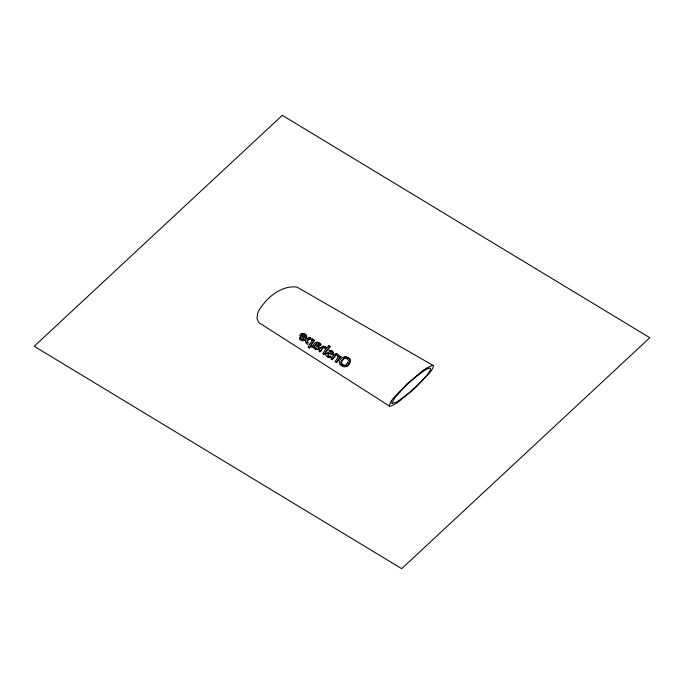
<?xml version="1.0" encoding="UTF-8"?>
<svg xmlns="http://www.w3.org/2000/svg" width="684" height="684" viewBox="0 0 684 684"><rect width="100%" height="100%" fill="white"/><g stroke="black" fill="none" stroke-linecap="round" stroke-linejoin="round"><path stroke-width="1.03" d="M319.223 347.549L319.223 347.498A5.506 4.155 -8 0 0 317.641 345.01M339.461 361.537L339.863 360.485M331.637 350.644L329.261 350.302L329.141 351.448A2.753 2.078 -8 0 1 330.295 351.627M305.825 340.47L305.791 340.581A4.694 3.548 -8 0 0 305.697 340.906M304.585 337.554L301.003 335.536L301.824 335.322L304.713 337.135M309.288 347.976L310.143 346.232A54.874 41.416 -8 0 1 313.93 340.495L314.649 340.35A50.667 38.236 -8 0 0 310.562 346.702L309.288 347.976L308.116 347.233L309.245 344.967M347.823 362.503L347.121 363.572M312.639 346.095L311.519 346.882L312.195 347.284M308.082 340.435L308.433 339.905A2.881 2.172 -8 0 1 309.399 339.059M307.253 340.683L307.629 340.11M320.916 347.498C317.179 351.55 319.608 353.414 322.07 348.318M318.111 348.84L318.205 348.669A2.574 1.941 -8 0 0 318.334 348.344A3.129 2.36 -8 0 0 318.393 347.951L318.402 347.805A5.489 4.147 -8 0 0 316.76 345.163M309.672 344.214L311.878 340.863M306.21 338.896L306.483 338.383A5.481 4.138 -8 0 0 306.783 336.938L306.688 336.272M349.712 363.503L348.66 364.854A5.369 4.053 -8 0 1 347.181 365.974M349.011 363.743L348.524 364.435M333.305 355.261C329.141 360.169 332.099 360.613 334.69 355.928A2.214 1.667 -8 0 1 335.357 355.441M314.17 346.762L314.999 345.121L315.418 345.292M314.118 346.489L315.504 345.334M341.47 360.938L342.846 359.331A4.549 3.437 -8 0 1 343.496 358.861L343.633 358.784A2.856 2.155 -8 0 1 346.694 358.587M342.248 360.639L342.607 360.126M312.793 345.942L314.375 343.556M306.124 339.025L305.774 339.495A2.625 1.975 -8 0 1 304.671 340.273L303.747 340.581A1.898 1.436 -8 0 1 303.465 340.666M391.248 401.055L389.128 405.603A1.094 0.829 -8 0 0 389.418 406.099L391.351 405.945L394.565 404.364A56.575 42.699 -8 0 0 398.858 401.542L415.017 388.179L429.398 373.096A62.68 47.307 -8 0 0 431.023 370.967A44.007 33.217 -8 0 0 431.689 370.01L433.314 366.966L433.186 365.504L298.027 287.69A7.601 5.737 -8 0 0 296.505 287.032C280.893 285.348 266.606 297.728 258.997 310.382A32.772 24.735 -8 0 0 257.654 313.58L256.979 318.359L258.492 322.155A7.575 5.72 -8 0 0 259.74 323.207L389.495 406.125M340.299 359.767L341.145 358.767A5.335 4.027 -8 0 1 343.847 357.142M325.456 349.661L323.447 352.559A49.222 37.15 -8 0 0 322.677 353.816L323.891 354.577L324.763 354.192M312.357 340.222L313.46 339.615L314.649 340.35M315.469 344.428L316.367 344.069M337.99 357.467L335.083 361.622L336.331 362.4L337.186 361.99A60.106 45.366 -8 0 1 339.674 358.433L341.025 356.715L340.162 356.184L338.845 356.672M322.839 348.105L320.582 351.567L319.71 351.944M324.729 354.184A64.578 48.735 -8 0 1 330.483 346.531L328.577 345.796L326.063 348.772A2.548 1.924 -8 0 0 325.952 348.284A4.42 3.334 -8 0 0 325.225 347.275L325.114 347.173M342.633 360.083L343.556 359.117A3.762 2.839 -8 0 1 344.847 358.356M341.025 356.715L339.187 358.331A63.398 47.846 -8 0 0 336.323 362.4M348.43 364.555L347.908 365.153A6.652 5.019 -8 0 1 347.147 365.837L346.856 366.034A4.301 3.249 -8 0 1 346.164 366.419M347.019 363.7L346.685 364.085M335.203 355.937L332.039 359.698M314.546 343.351L314.965 342.958A2.197 1.659 -8 0 1 316.008 342.428L316.718 342.299M333.441 355.107L333.843 354.731A2.479 1.872 -8 0 1 334.895 354.167A2.172 1.642 -8 0 1 336.34 354.244L336.682 354.372M335.331 355.791L335.442 355.68A2.668 2.018 -8 0 1 335.784 355.398M346.455 364.333L345.873 364.828A3.984 3.001 -8 0 1 345.283 365.205L345.249 365.222A2.317 1.753 -8 0 1 343.513 364.931M415.487 387.084L416.359 386.255A179.858 135.74 -8 0 0 421.318 381.321C422.874 379.945 437.734 363.888 426.5 369.266A32.233 24.325 -8 0 0 424.73 370.335L416.086 376.739A161.21 121.667 -8 0 0 411.127 380.979A190.93 144.102 -8 0 0 402.423 389.256L394.582 398.122L391.958 403.115M422.627 370.805L407.014 383.904L393.95 397.532A68.537 51.727 -8 0 0 391.239 401.046M339.033 356.578L338.477 356.595A3.463 2.608 -8 0 0 337.751 355.047L337.674 354.979A3.591 2.71 -8 0 0 337.486 354.834L336.921 354.483M319.847 345.258L319.18 345.565L319.941 345.369M319.676 345.334L320.18 345.104M346.352 366.333L347.036 366.026M320.009 345.334L320.565 345.095M320.463 345.138L321.018 344.873L320.197 344.822M299.43 337.81L300.438 337.451M318.205 349.165L317.316 349.524A1.513 1.146 -8 0 0 317.872 349.139M326.584 353.491A1.411 1.06 -8 0 1 326.892 353.329L327.713 353.021A2.155 1.624 -8 0 1 328.807 352.935L330.782 353.269M331.612 354.568L332.364 354.321M320.941 347.506A2.787 2.103 -8 0 1 322.506 346.437L323.019 346.361M304.739 334.006A3.309 2.497 -8 0 0 302.73 333.433L301.541 333.672A2.403 1.813 -8 0 0 300.139 334.467M301.738 333.63L301.935 333.612A3.275 2.471 -8 0 1 304.029 334.134L304.927 334.673A4.702 3.548 -8 0 1 305.705 335.758L305.91 336.374M303.072 340.735L302.926 340.752A2.796 2.112 -8 0 1 301.328 340.418L299.464 339.127M328.577 345.796L330.44 346.506M329.808 356.663L329.107 356.595M330.714 356.313L329.868 356.219A3.617 2.736 -8 0 1 329.261 356.073M328.081 353.201L328.824 353.303M328.961 353.329L330.013 353.517A1.488 1.12 -8 0 0 330.637 353.517M329.261 350.302L330.928 350.807M336.887 354.021L337.383 354.201M311.006 337.947L310.938 337.922A2.762 2.086 -8 0 0 309.288 337.802M317.538 342.581L318.12 342.838M324.156 346.608L323.883 346.514A2.163 1.633 -8 0 0 322.523 346.463M310.348 339.255L310.587 339.358A4.155 3.138 -8 0 1 310.81 339.478L311.075 339.632M324.96 346.506L324.618 346.378A2.189 1.65 -8 0 0 323.258 346.292M346.651 358.638L347.421 359.074M328.106 357.313L328.611 357.535A4.762 3.6 -8 0 0 329.184 357.715M318.847 342.701L318.325 342.47A2.599 1.958 -8 0 0 316.948 342.231M331.167 350.918L331.74 351.268M331.868 350.755L332.441 351.106M324.472 346.754L324.994 347.079M325.191 346.608L325.704 346.933M337.614 354.321L338.443 354.885A3.394 2.565 -8 0 1 339.196 356.33M318.958 342.752L319.932 343.402M304.79 333.963L305.697 334.579M318.265 342.906L319.206 343.539A6.045 4.557 -8 0 1 319.616 343.958L319.719 344.086A6.669 5.027 -8 0 1 320.018 344.497L320.121 344.668M345.044 365.393A2.385 1.796 -8 0 1 342.573 365.316L342.599 365.29M324.438 347.942L324.31 347.865A1.573 1.188 -8 0 0 323.062 347.626M303.747 335.075L303.568 334.972A1.966 1.488 -8 0 0 302.567 334.681A1.513 1.146 -8 0 0 302.029 335.066M327.781 357.142L326.644 356.313A4.899 3.694 -8 0 1 326.379 356.031A2.873 2.163 -8 0 1 325.875 354.355M339.469 356.364L340.333 356.894M312.716 339.743L313.913 340.487M299.481 335.562L303.987 338.725A2.633 1.992 -8 0 1 303.089 339.538M307.535 344.411L306.458 343.53A5.002 3.771 -8 0 1 305.637 341.359M342.299 365.111L341.795 364.734M315.153 349.199L314.691 348.866A5.07 3.83 -8 0 1 313.751 347.788L313.725 347.711A3.505 2.642 -8 0 1 313.605 347.421L313.563 347.241M343.052 364.666L342.59 364.315M327.918 356.21L327.816 356.142A1.65 1.24 -8 0 1 327.251 355.586M330.714 351.841L330.817 351.918A1.513 1.146 -8 0 1 331.407 352.747M339.358 361.537A6.438 4.856 -8 0 0 340.991 365.367L342.675 366.436A3.625 2.736 -8 0 0 346.215 366.496M325.798 347.002L325.96 347.139A4.489 3.386 -8 0 1 326.661 348.088M349.387 358.45L349.302 358.373A4.822 3.634 -8 0 0 349.037 358.159L347.703 357.399A4.437 3.352 -8 0 0 344.599 356.988M348.789 358.544L348.746 358.502A4.848 3.659 -8 0 0 348.37 358.194L347.164 357.518A4.361 3.292 -8 0 0 344.061 357.099M311.579 340.187L311.545 340.128A3.634 2.745 -8 0 0 311.357 339.88M320.856 344.505L320.787 344.394A6.583 4.968 -8 0 0 320.522 344.026L320.24 343.701A6.079 4.591 -8 0 0 319.932 343.394M306.654 336.152L306.466 335.605A4.754 3.591 -8 0 0 305.705 334.57M305.91 336.4L305.996 337.109A5.831 4.403 -8 0 1 305.671 338.58L304.953 339.726A2.787 2.103 -8 0 1 303.799 340.581M433.134 365.453A1.086 0.821 -8 0 0 432.485 365.341L426.277 368.274A74.428 56.174 -8 0 0 422.627 370.805M415.479 387.084A175.771 132.662 -8 0 1 406.587 394.933L396.84 402.004L392.231 403.577A1 0.761 -8 0 1 391.966 403.115M335.476 355.381A1.274 0.966 -8 0 1 336.195 355.398M337.349 356.082A3.642 2.745 -8 0 1 337.896 356.971M315.923 343.949A1.248 0.941 -8 0 1 316.461 343.676M316.538 343.659A1.257 0.949 -8 0 1 317.231 343.719M318.291 344.308A3.924 2.967 -8 0 1 318.992 345.087M335.613 353.97A2.069 1.556 -8 0 1 336.879 354.03M312.75 345.95A0.992 0.752 -8 0 1 312.434 346.326M330.988 353.363A0.992 0.744 -8 0 1 330.731 353.491M333.134 351.807A2.77 2.095 -8 0 1 333.459 353.389M332.894 354.038A1.556 1.18 -8 0 1 332.527 354.261M331.56 354.594A2.257 1.701 -8 0 1 330.415 354.705M327.687 354.449A1.941 1.462 -8 0 1 328.748 354.457M310.083 339.187A1.796 1.359 -8 0 0 309.023 339.093A2.642 1.992 -8 0 0 307.689 340.128M306.902 341.991A3.275 2.471 -8 0 1 306.928 341.607M307.338 343.06A3.343 2.522 -8 0 1 306.971 342.351M309.33 344.24A2.086 1.573 -8 0 1 308.971 344.163M323.857 354.568A67.16 50.684 -8 0 1 329.859 346.583M324.857 348.276A3.959 2.992 -8 0 1 325.345 349.165M322.438 347.968A1.445 1.094 -8 0 1 323.028 347.677M316.453 346.001A3.565 2.693 -8 0 1 317.043 347.019M314.768 347.874A3.386 2.556 -8 0 1 314.452 347.455M316.145 348.566A1.257 0.949 -8 0 1 315.666 348.438M312.793 347.438A1.12 0.846 -8 0 1 312.289 347.301M317.333 349.567A1.864 1.411 -8 0 1 315.649 349.438M318.718 348.814A1.539 1.163 -8 0 1 318.436 349.045M319.214 347.763A2.847 2.146 -8 0 1 319.163 348.036M347.6 358.972A4.044 3.052 -8 0 1 347.669 362.409M341.615 364.803A4.822 3.634 -8 0 1 341.521 360.955M349.558 358.365A6.635 5.01 -8 0 1 349.592 363.426M307.142 338.666A2.745 2.069 -8 0 1 308.407 337.99M312.434 338.742A3.488 2.633 -8 0 1 312.981 339.589M301.387 338.631A4.694 3.54 -8 0 1 300.686 337.896M303.038 339.375A2.24 1.693 -8 0 1 302.2 339.136M304.739 336.673A3.035 2.291 -8 0 1 304.654 337.392M304.354 335.605A3.035 2.291 -8 0 1 304.56 335.947M301.225 335.263A1.522 1.146 -8 0 1 301.798 334.852M328.628 355.731A2.24 1.693 -8 0 1 328.414 355.569M316.82 348.199A1.821 1.368 -8 0 1 316.521 348.105M315.632 347.532A3.36 2.531 -8 0 1 315.315 347.113M342.453 364.392A4.651 3.514 -8 0 1 342.265 360.656M328.91 356.561A3.42 2.582 -8 0 1 328.414 356.441M300.498 338.948A4.617 3.48 -8 0 1 299.806 338.195M302.157 339.692A2.163 1.633 -8 0 1 301.319 339.461M316.205 342.385A2.548 1.924 -8 0 1 317.521 342.599M348.994 358.45A6.891 5.198 -8 0 1 348.857 363.657M308.339 342.864A3.223 2.437 -8 0 1 307.749 341.478M332.15 351.619A3.753 2.83 -8 0 1 332.441 351.969M332.655 352.337A2.591 1.958 -8 0 1 332.689 353.594M332.133 354.278A1.676 1.265 -8 0 1 331.749 354.517M308.775 337.913A2.779 2.095 -8 0 1 310.254 338.076M311.699 338.862A3.454 2.608 -8 0 1 312.229 339.726M326.926 353.295A2.12 1.599 -8 0 1 327.995 353.209M330.62 357.416C328.363 358.048 331.543 355.235 330.62 357.416M282.312 115.331L34.2 346.284L401.688 568.669L649.8 337.716L282.312 115.331"/></g></svg>
